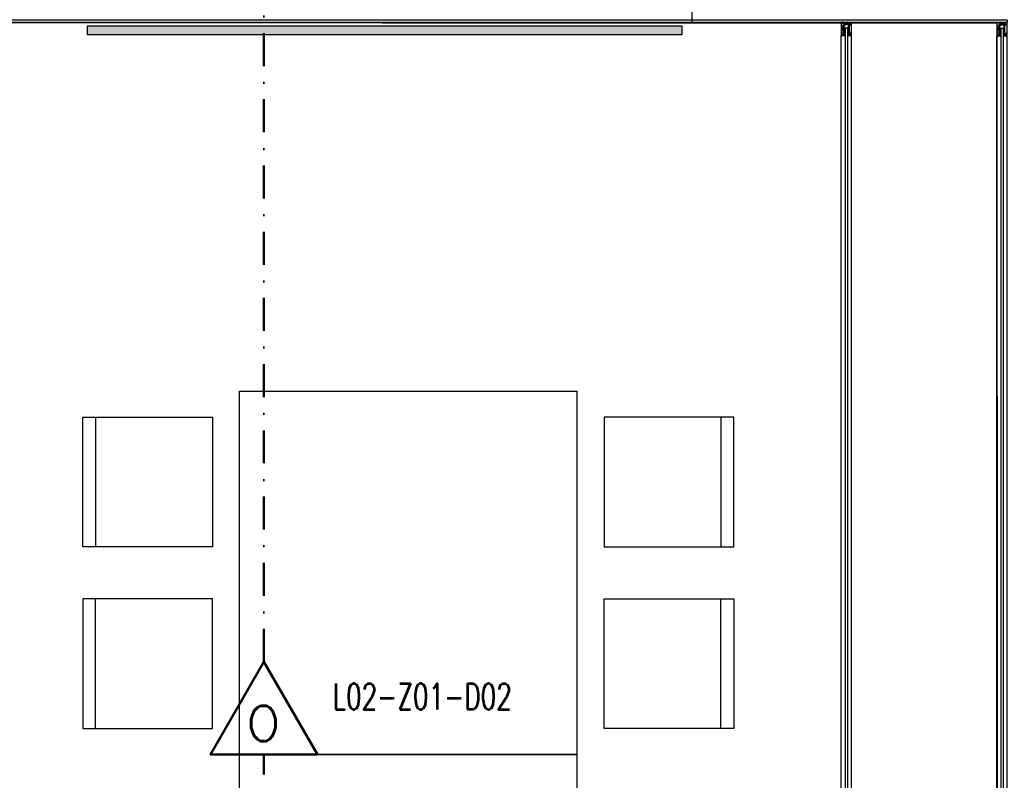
# Model space of a CAD drawing. Extents: x -3709 to 34975, y -230 to 8245.
# Drawn here: x 16920.2 to 17300.8, y 2577.6 to 2870.5 of the extents above; entities that cross this region are included whole.
import ezdxf
from ezdxf.enums import TextEntityAlignment as Align

# ---------------------------------------------------------------- set-up
doc = ezdxf.new("R2010")
doc.units = 0
doc.linetypes.add('DASHDOT', pattern=[25.4, 12.7, -6.35, 0, -6.35])
doc.layers.get('0').update_dxf_attribs({"color": 9, "lineweight": 9})
for name, color, linetype, lineweight in [('0 @ 1', 9, 'Continuous', 9), ('05', 9, 'Continuous', 9), ('06D', 9, 'Continuous', 9), ('10', 9, 'Continuous', 9), ('11', 9, 'Continuous', 9), ('15', 9, 'Continuous', 9), ('E-DEDEKTÖR NUMARALARI', 20, 'Continuous', 30), ('E-KABLO', 7, 'Continuous', 30), ('E-OPTİK DUMAN DEDEKTÖRÜ', 7, 'Continuous', 30)]:
    doc.layers.add(name, color=color, linetype=linetype, lineweight=lineweight)
doc.styles.add('E-YAZI', font='txttw.shx')
pattern_1 = [(225, (-604.72494, -2171.82614), (-0.0883883476, 0.0883883476), []), (135, (-604.72494, -2171.82614), (0.0883883476, 0.0883883476), [])]

# ---------------------------------------------------------------- blocks, each defined once
blk = doc.blocks.new('p-strahle-alüminyumdoğramaprofili')
at = {"layer": '10'}
h = blk.add_hatch(dxfattribs=at)
h.set_pattern_fill('NET', color=256, angle=315, style=0)
h.set_pattern_definition(pattern_1)
h.paths.add_polyline_path([(-4.62, 2.65), (-4.68, 2.65), (-4.72, 2.75), (-4.72, 2.8), (-4.69, 2.8), (-4.69, 2.92), (-4.98, 2.92), (-4.98, 2.8), (-4.95, 2.8), (-4.99, 2.65), (-5.08, 2.66), (-5.25, 2.28), (-5.14, 2.28), (-5.14, 2.33), (-4.98, 2.52, 0.2599), (-4.9, 2.28), (-4.66, 2.28, 0.382682)])
h.paths.add_polyline_path([(-4.86, 2.52), (-4.67, 2.52, -2.16717)], flags=16)
h = blk.add_hatch(dxfattribs=at)
h.set_pattern_fill('NET', color=256, angle=315, style=0)
h.set_pattern_definition(pattern_1)
h.paths.add_polyline_path([(-4.62, 0.88), (-4.68, 0.88), (-4.72, 0.77), (-4.72, 0.73), (-4.69, 0.73), (-4.69, 0.6), (-4.98, 0.6), (-4.98, 0.73), (-4.95, 0.73), (-4.99, 0.88), (-5.08, 0.87), (-5.25, 1.24), (-5.14, 1.24), (-5.14, 1.2), (-4.98, 1.01, -0.2599), (-4.9, 1.24), (-4.66, 1.24, -0.382682)])
h.paths.add_polyline_path([(-4.86, 1), (-4.67, 1, 2.16717)], flags=16)
h = blk.add_hatch(dxfattribs=at)
h.set_pattern_fill('NET', color=256, angle=315, style=0)
h.set_pattern_definition([(225, (-608.45214, -2173.53612), (-0.0883883476, 0.0883883476), []), (135, (-608.45214, -2173.53612), (0.0883883476, 0.0883883476), [])])
h.paths.add_polyline_path([(-3.45, 2.28), (-3.45, 2.57), (-4.49, 2.57), (-4.49, 2.28)])
h = blk.add_hatch(dxfattribs=at)
h.set_pattern_fill('NET', color=256, angle=315, style=0)
h.set_pattern_definition([(225, (-608.45214, -2180.04526), (-0.0883883476, 0.0883883476), []), (135, (-608.45214, -2180.04526), (0.0883883476, 0.0883883476), [])])
h.paths.add_polyline_path([(-3.45, 0.93), (-3.45, 1.24), (-4.49, 1.24), (-4.49, 0.93)])
h = blk.add_hatch(dxfattribs=at)
h.set_pattern_fill('NET', color=256, angle=315, style=0)
h.set_pattern_definition([(225, (-629.50454, -2177.58922), (-0.0883883476, 0.0883883476), []), (135, (-629.50454, -2177.58922), (0.0883883476, 0.0883883476), [])])
h.paths.add_polyline_path([(0, 0.68), (0, 1.75), (-0.18, 1.75), (-0.18, 0.68)])
for points in [[(-5.08, 2.66), (-5.25, 2.28)], [(-5.09, 0.88), (-5.25, 1.24)], [(-4.98, 2.52), (-5.14, 2.33), (-5.14, 2.28)], [(-4.98, 1.01), (-5.14, 1.2), (-5.14, 1.24)], [(-4.92, 3.6), (-4.92, 3.16), (-4.61, 3.16), (-4.61, 2.87), (-4.52, 2.87), (-4.62, 2.65), (-4.68, 2.65), (-4.72, 2.75), (-4.72, 2.8), (-4.69, 2.8), (-4.69, 3.05), (-4.98, 3.05), (-4.98, 2.8), (-4.95, 2.8), (-4.99, 2.65), (-5.08, 2.66), (-5.07, 3.76), (-0.11, 3.76)], [(-4.69, 2.92), (-4.98, 2.92)], [(-4.71, 0.6), (-4.98, 0.6)], [(-2.83, 0.2), (-2.67, 0.2), (-2.67, -0.04), (-4.87, -0.04), (-4.87, 0.19), (-4.57, 0.19), (-4.57, 0.73), (-2.67, 0.73)], [(-4.52, 2.87), (-4.49, 2.87), (-4.49, 2.26)], [(-4.49, 0.93), (-4.49, 0.93), (-4.49, 1.26)], [(-3.45, 2.26), (-3.45, 2.57)], [(-3.45, 1.26), (-3.45, 0.93)], [(-2.08, 0.93), (-2.08, 2.57)], [(-0.18, 0.68), (0, 0.68), (0, 1.75)], [(-0.18, 1.75), (0, 1.75)]]:
    blk.add_lwpolyline(points, dxfattribs=at)
for points in [[(-0.18, 2.74), (-0.18, 2.21), (0, 2.21), (0, 2.08), (-0.18, 2.08), (-0.18, 0.43), (0, 0.43), (0, 0), (-0.12, 0), (-0.12, -0.24), (-5.09, -0.24), (-5.09, 0.88), (-4.98, 0.88), (-4.94, 0.7), (-4.99, 0.7), (-4.99, 0.33), (-4.71, 0.33), (-4.71, 0.88), (-4.56, 0.88), (-4.52, 0.93), (-1.28, 0.93), (-1.2, 1.22), (-0.9, 1.22), (-0.9, 0.62), (-0.58, 0.62), (-0.58, 2.74)], [(-2.03, 0.78), (-1.35, 0.78), (-1.35, 0.08), (-1.28, 0.04), (-1.28, -0.04), (-2.09, -0.04), (-2.09, 0.1), (-2.03, 0.15)]]:
    blk.add_lwpolyline(points, close=True, dxfattribs=at)
for points in [[(-0.57, 3.26), (-0.57, 3.62), (-4.89, 3.62), (-4.89, 3.65, 0.561743), (-4.97, 3.66, 0.595966), (-4.92, 3.6, -2.204878)], [(-4.67, 2.52), (-4.86, 2.52, 1)], [(-4.67, 1), (-4.86, 1, -1)], [(-4.61, 2.87), (-4.49, 3.45, -0.833203), (-4.18, 3.44, -0.447088)], [(-4.49, 2.57), (-1.23, 2.57, -0.414214), (-0.9, 2.25), (-0.9, 1.22)], [(-4.18, 3.44), (-4.18, 2.99, 0.414214), (-4.07, 2.89), (-0.82, 2.89), (-0.82, 3.62)], [(-2.67, 0.73), (-2.67, 0.32), (-2.83, 0.32, 1), (-2.83, 0.2, -1)], [(-0.11, 3.76), (-0.11, 3.62), (-0.45, 3.62), (-0.45, 3.14, -1), (-0.66, 3.14)], [(-0.66, 3.14, -0.305404), (-0.57, 3.26, -5.773092)]]:
    blk.add_lwpolyline(points, format="xyb", dxfattribs=at)
for centre, radius, start, end in [((-4.73, 2.47), 0.253, 168.6676, 234.1258), ((-4.73, 1.06), 0.253, 125.8742, 191.3324), ((-4.77, 2.44), 0.125, 139.5402, 40.4598), ((-4.77, 1.08), 0.125, 319.5402, 220.4598), ((-4.84, 2.48), 0.273, 305.9738, 36.4289), ((-4.84, 1.04), 0.273, 323.5711, 54.0262)]:
    blk.add_arc(centre, radius, start, end, dxfattribs=at)
blk = doc.blocks.new('100_OPTİK DUMAN DEDEKTÖRÜ 085')
at = {"layer": 'E-OPTİK DUMAN DEDEKTÖRÜ', "color": 4}
blk.add_lwpolyline([(2.059, 0), (0, 3.566), (-2.059, 0)], close=True, dxfattribs=at)
at = {"layer": 'E-OPTİK DUMAN DEDEKTÖRÜ', "color": 3, "style": 'E-YAZI'}
blk.add_text('O', height=1.36, dxfattribs=at).set_placement((-0.022, 1.201), align=Align.MIDDLE)
blk = doc.blocks.new('*U700')
at = {"layer": '06D'}
for points in [[(4.95, 4), (667.04, 4)], [(4.95, 0), (667.02, 0)]]:
    blk.add_lwpolyline(points, dxfattribs=at)
at = {"layer": '15'}
for points in [[(1.96, 2.5), (670.03, 2.5)], [(670.03, 1.5), (1.96, 1.5)]]:
    blk.add_lwpolyline(points, dxfattribs=at)
at = {"layer": '0 @ 1', "linetype": 'Continuous'}
blk.add_blockref('p-strahle-alüminyumdoğramaprofili', (672.11, 0.24), dxfattribs=at)

msp = doc.modelspace()

# ---------------------------------------------------------------- hatches: boundary and pattern name
h = msp.add_hatch(color=256)
h.dxf.hatch_style = 1
h.paths.add_polyline_path([(16946.31, 2868.11), (17175.34, 2868.11), (17175.34, 2864.65), (16946.31, 2864.65)])

# ---------------------------------------------------------------- linework, layer by layer
msp.add_line((17134.97, 2727.5), (17134.97, 2727.5))
msp.add_lwpolyline([(16822.84, 2869.5), (17296.81, 2869.24), (17297.31, 1720.48), (16885.04, 1720.5), (16885.04, 1794.5), (16820.84, 1794.5), (16820.84, 2410.5), (16882.84, 2410.5), (16882.84, 2494.5), (16822.84, 2494.5), (16822.84, 2869.5)])
msp.add_lwpolyline([(16946.31, 2868.11), (17175.34, 2868.11), (17175.34, 2864.65), (16946.31, 2864.65)], close=True)
at = {"layer": '05'}
for p, q in [((17004.97, 2587.5), (17004.97, 2727.5)), ((17004.97, 2727.5), (17134.97, 2727.5)), ((17004.97, 2587.5), (17004.97, 2727.5)), ((17004.97, 2727.5), (17134.97, 2727.5)), ((17134.97, 2727.5), (17134.97, 2587.5)), ((17134.97, 2727.5), (17134.97, 2587.5)), ((17004.97, 2447.5), (17004.97, 2587.5)), ((17004.97, 2587.5), (17134.97, 2587.5)), ((17004.97, 2447.5), (17004.97, 2587.5)), ((17004.97, 2587.5), (17134.97, 2587.5)), ((17134.97, 2587.5), (17004.97, 2587.5)), ((17134.97, 2587.5), (17004.97, 2587.5)), ((17134.97, 2587.5), (17134.97, 2447.5)), ((17134.97, 2587.5), (17134.97, 2447.5))]:
    msp.add_line(p, q, dxfattribs=at)
for points in [[(16994.47, 2717.5), (16994.47, 2667.5), (16944.47, 2667.5), (16944.47, 2717.5)], [(16994.47, 2717.5), (16994.47, 2667.5), (16944.47, 2667.5), (16944.47, 2717.5)], [(17145.47, 2717.5), (17145.47, 2667.5), (17195.47, 2667.5), (17195.47, 2717.5)], [(17145.47, 2717.5), (17145.47, 2667.5), (17195.47, 2667.5), (17195.47, 2717.5)], [(16994.47, 2597.5), (16994.47, 2647.5), (16944.47, 2647.5), (16944.47, 2597.5)], [(16994.47, 2597.5), (16994.47, 2647.5), (16944.47, 2647.5), (16944.47, 2597.5)], [(17145.47, 2597.5), (17145.47, 2647.5), (17195.47, 2647.5), (17195.47, 2597.5)], [(17145.47, 2597.5), (17145.47, 2647.5), (17195.47, 2647.5), (17195.47, 2597.5)]]:
    msp.add_lwpolyline(points, close=True, dxfattribs=at)
for points in [[(16949.47, 2717.5), (16949.47, 2667.5)], [(16949.47, 2717.5), (16949.47, 2667.5)], [(17190.47, 2717.5), (17190.47, 2667.5)], [(17190.47, 2717.5), (17190.47, 2667.5)], [(16949.47, 2597.5), (16949.47, 2647.5)], [(16949.47, 2597.5), (16949.47, 2647.5)], [(17190.47, 2597.5), (17190.47, 2647.5)], [(17190.47, 2597.5), (17190.47, 2647.5)]]:
    msp.add_lwpolyline(points, dxfattribs=at)
at = {"layer": '06D'}
for points in [[(17296.81, 1890.76), (17296.81, 2864.27)], [(17300.81, 1890.76), (17300.81, 2864.29)]]:
    msp.add_lwpolyline(points, dxfattribs=at)
at = {"layer": '11'}
msp.add_lwpolyline([(17180.31, 2869.5), (17179.31, 2869.5), (17179.31, 3109)], dxfattribs=at)
msp.add_lwpolyline([(16820.84, 2869.5), (16820.84, 2870.5), (17300.81, 2870.5), (17300.81, 2869.5)], close=True, dxfattribs=at)
at = {"layer": '15'}
for points in [[(17298.31, 2867.28), (17298.31, 1887.77)], [(17299.31, 1887.77), (17299.31, 2867.28)]]:
    msp.add_lwpolyline(points, dxfattribs=at)
at = {"layer": 'E-KABLO', "color": 6, "linetype": 'DASHDOT'}
for p, q in [((17014.34, 2623.16), (17014.34, 2958.73)), ((17014.34, 2503.33), (17014.34, 2587.5))]:
    msp.add_line(p, q, dxfattribs=at)

# ---------------------------------------------------------------- block references
at = {"linetype": 'Continuous', "xscale": -1, "rotation": 270}
msp.add_blockref('*U700', (17236.84, 2197.41), dxfattribs=at)
at = {"layer": '0 @ 1', "linetype": 'Continuous', "xscale": -1, "rotation": 270}
msp.add_blockref('p-strahle-alüminyumdoğramaprofili', (17297.05, 2869.36), dxfattribs=at)
at = {"layer": 'E-OPTİK DUMAN DEDEKTÖRÜ', "xscale": 10, "yscale": 10, "zscale": 10}
msp.add_blockref('100_OPTİK DUMAN DEDEKTÖRÜ 085', (17014.34, 2587.5), dxfattribs=at)

# ---------------------------------------------------------------- texts
at = {"layer": 'E-DEDEKTÖR NUMARALARI', "style": 'E-YAZI', "width": 0.7}
msp.add_text('L02-Z01-D02', height=10, dxfattribs=at).set_placement((17040.86, 2604.87))

doc.saveas('drawing.dxf')
